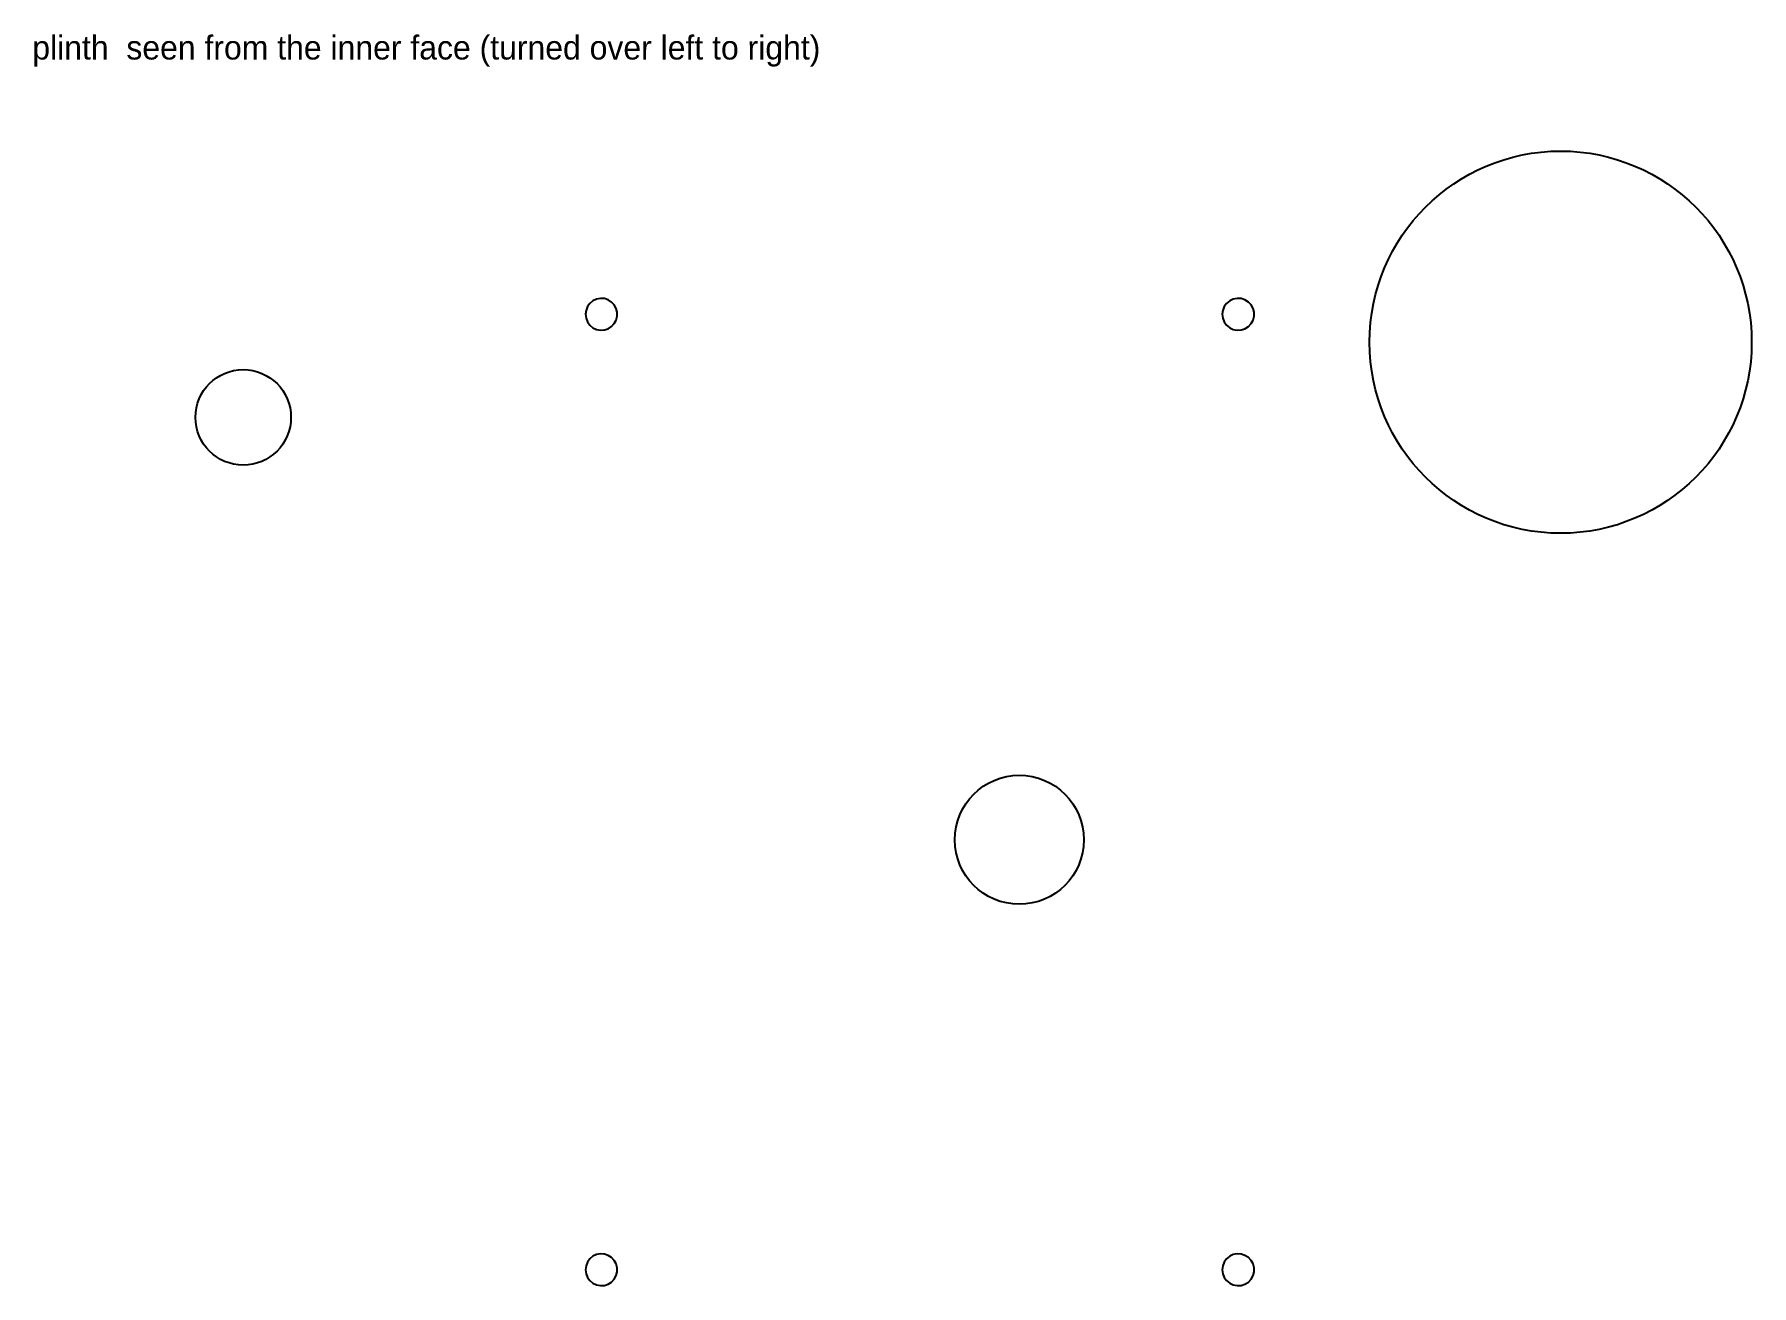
# Model space of a CAD drawing. Header units: millimetres. Extents: x 3 to 434, y 56 to 370.
import ezdxf

# ---------------------------------------------------------------- set-up
doc = ezdxf.new("R2010")
doc.units = ezdxf.units.MM
for name, color, linetype in [('NOTES', 7, 'Continuous'), ('POCKET_12MM_UNDERSIDE', 6, 'Continuous'), ('REF_THROUGH', 8, 'Continuous')]:
    doc.layers.add(name, color=color, linetype=linetype)

msp = doc.modelspace()

# ---------------------------------------------------------------- linework, layer by layer
at = {"layer": 'POCKET_12MM_UNDERSIDE'}
for points in [[(141, 300), (141.13, 299.01), (141.49, 298.07), (142.08, 297.26), (142.86, 296.62), (143.76, 296.2), (144.75, 296.01), (145.75, 296.07), (146.7, 296.38), (147.55, 296.92), (148.24, 297.65), (148.72, 298.53), (148.97, 299.5), (148.97, 300.5), (148.72, 301.47), (148.24, 302.35), (147.55, 303.08), (146.7, 303.62), (145.75, 303.93), (144.75, 303.99), (143.76, 303.8), (142.86, 303.38), (142.08, 302.74), (141.49, 301.93), (141.13, 300.99), (141, 300)], [(301, 300), (301.13, 299.01), (301.49, 298.07), (302.08, 297.26), (302.86, 296.62), (303.76, 296.2), (304.75, 296.01), (305.75, 296.07), (306.7, 296.38), (307.55, 296.92), (308.24, 297.65), (308.72, 298.53), (308.97, 299.5), (308.97, 300.5), (308.72, 301.47), (308.24, 302.35), (307.55, 303.08), (306.7, 303.62), (305.75, 303.93), (304.75, 303.99), (303.76, 303.8), (302.86, 303.38), (302.08, 302.74), (301.49, 301.93), (301.13, 300.99), (301, 300)], [(141, 60), (141.13, 59.01), (141.49, 58.07), (142.08, 57.26), (142.86, 56.62), (143.76, 56.2), (144.75, 56.01), (145.75, 56.07), (146.7, 56.38), (147.55, 56.92), (148.24, 57.65), (148.72, 58.53), (148.97, 59.5), (148.97, 60.5), (148.72, 61.47), (148.24, 62.35), (147.55, 63.08), (146.7, 63.62), (145.75, 63.93), (144.75, 63.99), (143.76, 63.8), (142.86, 63.38), (142.08, 62.74), (141.49, 61.93), (141.13, 60.99), (141, 60)], [(301, 60), (301.13, 59.01), (301.49, 58.07), (302.08, 57.26), (302.86, 56.62), (303.76, 56.2), (304.75, 56.01), (305.75, 56.07), (306.7, 56.38), (307.55, 56.92), (308.24, 57.65), (308.72, 58.53), (308.97, 59.5), (308.97, 60.5), (308.72, 61.47), (308.24, 62.35), (307.55, 63.08), (306.7, 63.62), (305.75, 63.93), (304.75, 63.99), (303.76, 63.8), (302.86, 63.38), (302.08, 62.74), (301.49, 61.93), (301.13, 60.99), (301, 60)]]:
    msp.add_lwpolyline(points, close=True, dxfattribs=at)
at = {"layer": 'REF_THROUGH'}
for centre, radius in [((386, 293), 48), ((55, 274.11), 12), ((250, 168), 16.2)]:
    msp.add_circle(centre, radius, dxfattribs=at)

# ---------------------------------------------------------------- texts
at = {"layer": 'NOTES'}
msp.add_text('plinth  seen from the inner face (turned over left to right)', height=6, dxfattribs=at).set_placement((2, 364))

doc.saveas('drawing.dxf')
